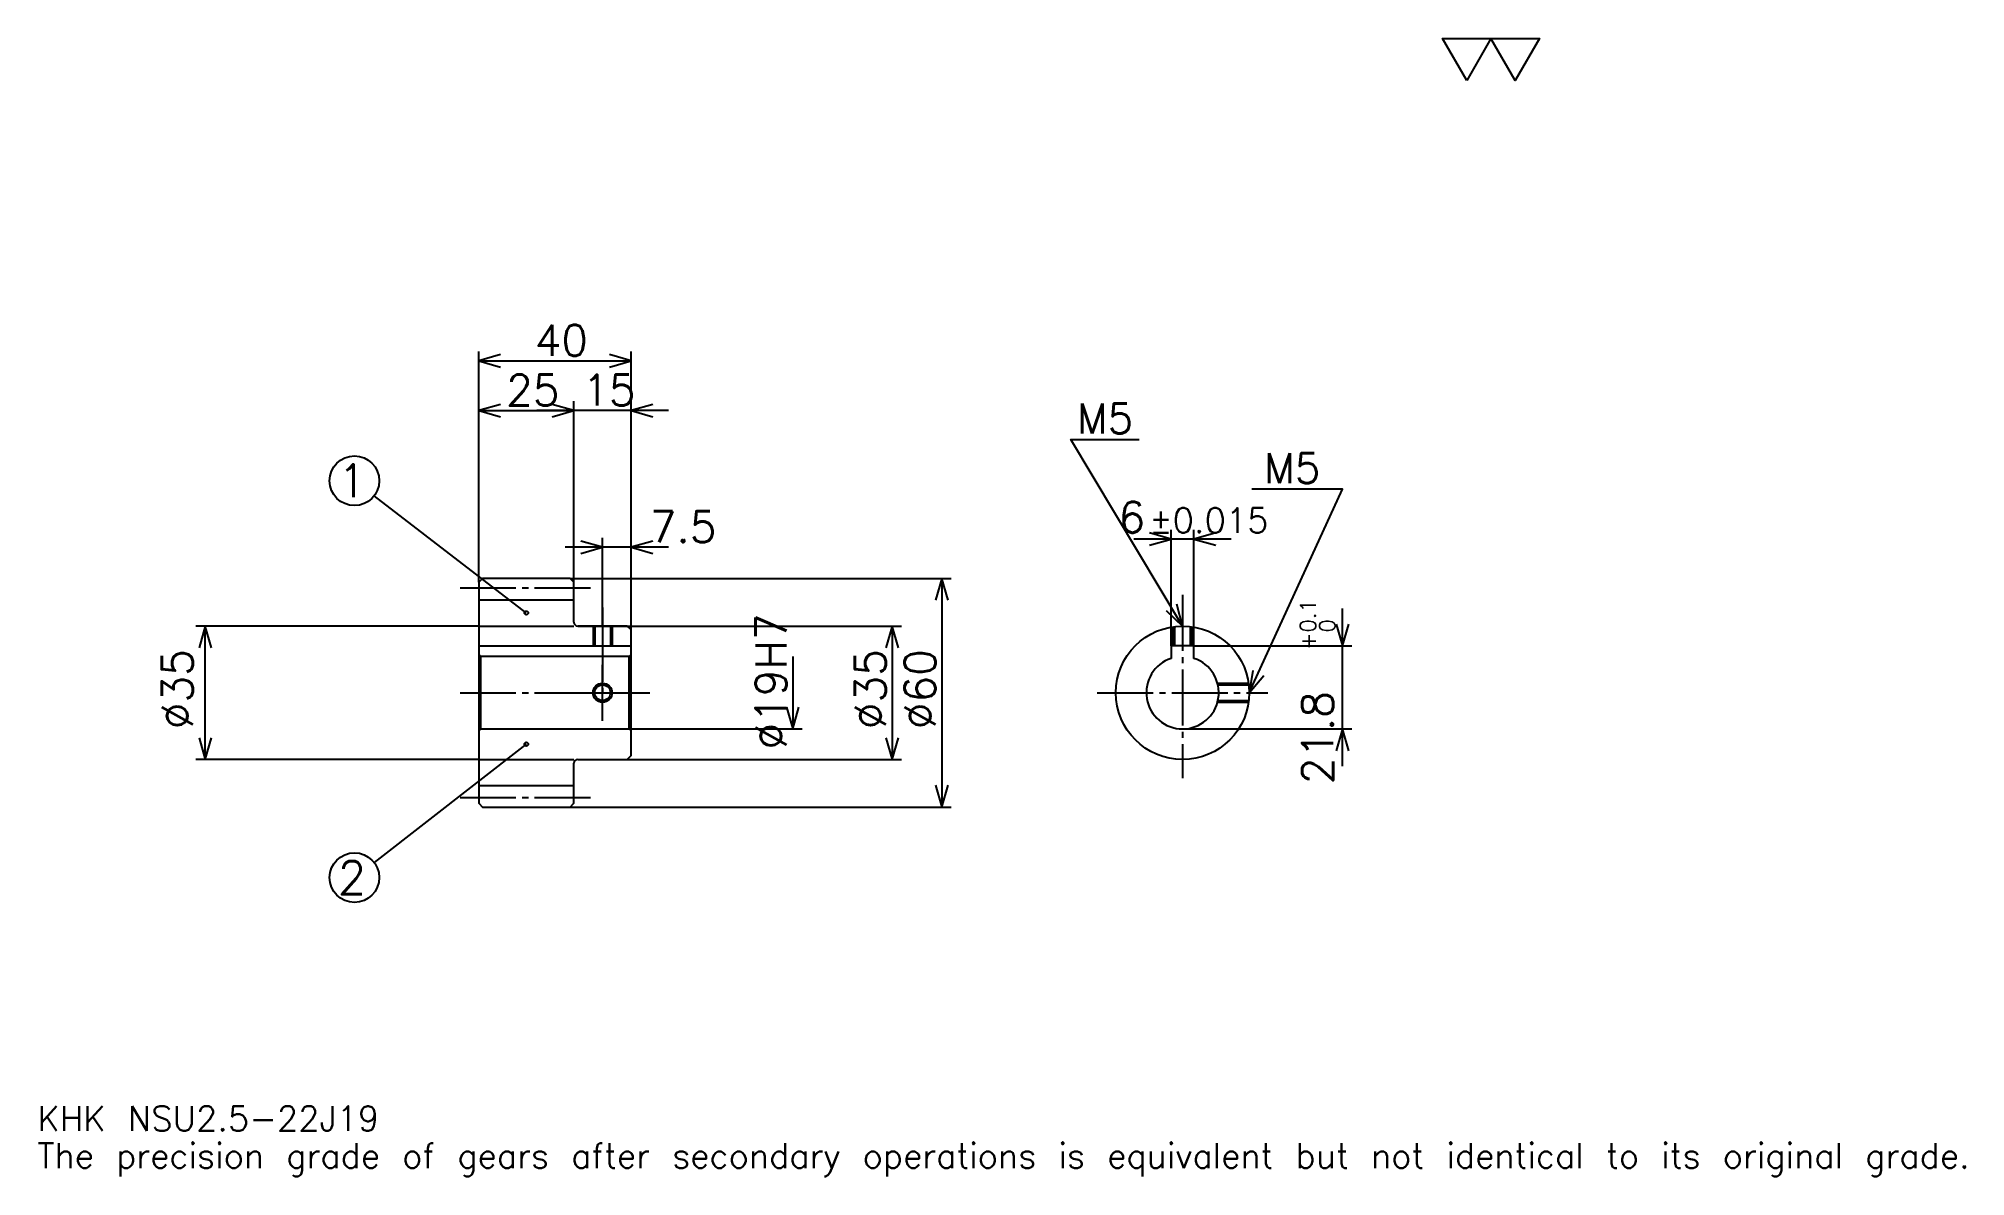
# Model space of a CAD drawing. Extents: x 17 to 522, y 6 to 304.
import ezdxf

# ---------------------------------------------------------------- set-up
doc = ezdxf.new("R2010")
doc.units = 0
doc.linetypes.add('DASHDOT', pattern=[19.565218, 14.673913, -1.630435, 1.630435, -1.630435])
doc.layers.get('0').update_dxf_attribs({"linetype": 'CONTINUOUS'})
doc.layers.add('DASHDOT', color=6, linetype='DASHDOT')
doc.styles.add('KANJI', font='TXT', dxfattribs={"bigfont": 'BIGFONT'})

msp = doc.modelspace()

# ---------------------------------------------------------------- linework, layer by layer
at = {"color": 5}
for p, q in [((132.065216, 162.880432), (132.065216, 222.391296)), ((132.065216, 219.945648), (172.065216, 219.945648)), ((172.065216, 162.880432), (172.065216, 222.391296)), ((157.065216, 162.880432), (157.065216, 209.347839)), ((132.065216, 206.902176), (157.065216, 206.902176)), ((181.847824, 206.902176), (147.282608, 206.902176)), ((144.565216, 153.817932), (104.62735, 184.514755)), ((164.565216, 162.880432), (164.565216, 173.478256)), ((329.521729, 173.206512), (303.956543, 173.206512)), ((313.739136, 145.180435), (313.739136, 175.652176)), ((319.739136, 145.180435), (319.739136, 175.652176)), ((181.847824, 171.032608), (154.782608, 171.032608)), ((132.065216, 161.880432), (132.065216, 162.880432)), ((156.065216, 162.880432), (172.065216, 162.880432)), ((157.065216, 161.880432), (157.065216, 162.880432)), ((164.565216, 150.380432), (164.565216, 162.880432)), ((164.565216, 150.380432), (164.565216, 162.880432)), ((172.065216, 162.880432), (256.032593, 162.880432)), ((172.065216, 149.380432), (172.065216, 162.880432)), ((253.586945, 162.880432), (253.586945, 102.880432)), ((358.695648, 113.597824), (358.695648, 154.963043)), ((132.065216, 150.380432), (57.880432, 150.380432)), ((60.326088, 115.380432), (60.326088, 150.380432)), ((158.065216, 150.380432), (172.065216, 150.380432)), ((172.065216, 150.380432), (242.989136, 150.380432)), ((240.543488, 150.380432), (240.543488, 115.380432)), ((214.456512, 142.380432), (214.456512, 123.380432)), ((319.739136, 145.180435), (361.141296, 145.180435)), ((172.065216, 123.380432), (216.902176, 123.380432)), ((316.739136, 123.380432), (361.141296, 123.380432)), ((144.565216, 119.380432), (104.608665, 88.3703)), ((132.065216, 115.380432), (57.880432, 115.380432)), ((158.065216, 115.380432), (172.065216, 115.380432)), ((172.065216, 115.380432), (242.989136, 115.380432)), ((156.065216, 102.880432), (172.065216, 102.880432)), ((172.065216, 102.880432), (256.032593, 102.880432))]:
    msp.add_line(p, q, dxfattribs=at)
at = {"color": 4}
for p, q in [((132.065216, 157.255432), (157.065216, 157.255432)), ((132.065216, 150.380432), (157.065216, 150.380432)), ((132.065216, 145.180435), (172.065216, 145.180435)), ((132.565216, 142.380432), (132.565216, 123.380432)), ((171.565216, 142.380432), (172.065216, 142.880432)), ((171.565216, 123.380432), (172.065216, 122.880432)), ((132.065216, 115.380432), (157.065216, 115.380432)), ((132.065216, 108.505432), (157.065216, 108.505432))]:
    msp.add_line(p, q, dxfattribs=at)
at = {"color": 7}
msp.add_lwpolyline([(391.304352, 293.478271), (384.945648, 304.5), (410.380432, 304.5), (404.021729, 293.478271), (397.663055, 304.5), (391.304352, 293.478271)], dxfattribs=at)
at = {"color": 5}
for points in [[(137.771744, 221.57608), (132.065216, 219.945648), (137.771744, 218.315216)], [(166.358704, 218.315216), (172.065216, 219.945648), (166.358704, 221.57608)], [(137.771744, 208.532608), (132.065216, 206.902176), (137.771744, 205.271744)], [(151.358688, 205.271744), (157.065216, 206.902176), (151.358688, 208.532608)], [(151.358688, 205.271744), (157.065216, 206.902176), (151.358688, 208.532608)], [(177.771729, 208.532608), (172.065216, 206.902176), (177.771729, 205.271744)], [(316.739136, 150.380432), (287.391296, 199.293472), (305.32608, 199.293472)], [(334.239136, 132.880432), (358.695648, 186.25), (334.891296, 186.25)], [(158.858688, 169.402176), (164.565216, 171.032608), (158.858688, 172.66304)], [(177.771729, 172.66304), (172.065216, 171.032608), (177.771729, 169.402176)], [(308.032593, 171.57608), (313.739136, 173.206512), (308.032593, 174.83696)], [(325.445679, 174.83696), (319.739136, 173.206512), (325.445679, 171.57608)], [(255.217377, 157.173904), (253.586945, 162.880432), (251.956512, 157.173904)], [(312.40506, 154.434875), (316.739136, 150.380432), (315.201233, 156.112579)], [(61.95652, 144.673904), (60.326088, 150.380432), (58.695656, 144.673904)], [(242.17392, 144.673904), (240.543488, 150.380432), (238.913055, 144.673904)], [(357.065216, 150.886948), (358.695648, 145.180435), (360.32608, 150.886948)], [(335.134216, 138.747421), (334.239136, 132.880432), (338.098633, 137.388977)], [(212.82608, 129.08696), (214.456512, 123.380432), (216.086945, 129.08696)], [(360.32608, 117.673912), (358.695648, 123.380432), (357.065216, 117.673912)], [(58.695656, 121.086952), (60.326088, 115.380432), (61.95652, 121.086952)], [(238.913055, 121.086952), (240.543488, 115.380432), (242.17392, 121.086952)], [(251.956512, 108.586952), (253.586945, 102.880432), (255.217377, 108.586952)]]:
    msp.add_lwpolyline(points, dxfattribs=at)
at = {"color": 4}
for points in [[(157.065216, 151.380432), (157.065216, 161.880432), (156.065216, 162.880432), (133.065216, 162.880432), (132.065216, 161.880432), (132.065216, 122.880432)], [(158.065216, 115.380432), (171.065216, 115.380432), (172.065216, 116.380432), (172.065216, 149.380432), (171.065216, 150.380432), (158.065216, 150.380432)], [(162.065216, 150.380432), (162.065216, 145.180435)], [(162.500214, 150.380432), (162.500214, 145.180435)], [(166.630219, 150.380432), (166.630219, 145.180435)], [(167.065216, 150.380432), (167.065216, 145.180435)], [(314.239136, 145.180435), (314.239136, 150.200943)], [(314.674133, 145.180435), (314.674133, 150.258163)], [(318.804138, 145.180435), (318.804138, 150.258163)], [(319.239136, 145.180435), (319.239136, 150.200943)], [(132.065216, 122.880432), (132.565216, 123.380432), (171.565216, 123.380432), (171.565216, 142.380432), (132.565216, 142.380432), (132.065216, 142.880432)], [(319.739136, 141.894318), (319.739136, 145.180435), (313.739136, 145.180435), (313.739136, 141.894318)], [(325.904297, 135.380432), (334.059631, 135.380432)], [(326.011993, 134.945435), (334.116882, 134.945435)], [(325.904297, 130.380432), (334.059631, 130.380432)], [(326.011993, 130.81543), (334.116882, 130.81543)], [(132.065216, 122.880432), (132.065216, 103.880432), (133.065216, 102.880432), (156.065216, 102.880432), (157.065216, 103.880432), (157.065216, 114.380432)]]:
    msp.add_lwpolyline(points, dxfattribs=at)
at = {"color": 5}
for centre, radius in [((99.45652, 188.489136), 6.521739), ((144.565216, 153.817932), 0.48913), ((144.565216, 119.380432), 0.48913), ((99.45652, 84.371735), 6.521739)]:
    msp.add_circle(centre, radius, dxfattribs=at)
at = {"color": 4}
for centre, radius in [((316.739136, 132.880432), 17.5), ((164.565216, 132.880432), 2.065)]:
    msp.add_circle(centre, radius, dxfattribs=at)
at = {"color": 7}
msp.add_circle((164.565216, 132.880432), 2.5, dxfattribs=at)
at = {"color": 4}
for centre, radius, start, end in [((158.065216, 151.380432), 1, 180, 270), ((316.739136, 132.880432), 9.5, 108.40848033, 71.59151967), ((158.065216, 114.380432), 1, 90, 180)]:
    msp.add_arc(centre, radius, start, end, dxfattribs=at)
at = {"layer": 'DASHDOT', "color": 7}
for p, q in [((127.173912, 160.380432), (161.956512, 160.380432)), ((316.739136, 158.532608), (316.739136, 110.489128)), ((164.565216, 150.380432), (164.565216, 132.880432)), ((127.173912, 132.880432), (176.956512, 132.880432)), ((294.347839, 132.880432), (339.130432, 132.880432)), ((127.173912, 105.380432), (161.956512, 105.380432))]:
    msp.add_line(p, q, dxfattribs=at)
for points in [[(164.565216, 155.271729), (164.565216, 140.289124)], [(164.565216, 125.489128), (164.565216, 140.271744)], [(157.17392, 132.880432), (171.956512, 132.880432)]]:
    msp.add_lwpolyline(points, dxfattribs=at)

# ---------------------------------------------------------------- texts
at = {"color": 7, "style": 'KANJI'}
for s, height, p in [('40', 8.152174, (146.766296, 221.25)), ('25', 8.152174, (139.266296, 208.206512)), ('15', 8.152174, (159.266296, 208.206512)), ('M5', 7.826087, (289.021729, 200.92392)), ('1', 8.695652, (95.108688, 184.141296)), ('M5', 7.826087, (338.152161, 187.880432)), ('6', 8.152174, (299.911438, 174.83696)), ('7.5', 8.152174, (176.956512, 172.33696)), ('%%p0.015', 6.521739, (307.981079, 174.83696)), ('2', 8.695652, (95.108688, 80.023911)), ('KHK NSU2.5-22J19', 6.521739, (16.304348, 17.934782)), ('The precision grade of gears after secondary operations is equivalent but not identical to its original grade.', 6.521739, (16.304348, 8.152174))]:
    msp.add_text(s, height=height, dxfattribs=at).set_placement(p)
for s, height, p in [('%%c19H7', 8.152174, (212.82608, 118.002716)), ('0.1', 4.076087, (351.684784, 148.706711)), ('0', 4.076087, (356.739136, 148.706711)), ('+', 4.076087, (351.684784, 144.141495)), ('%%c35', 8.152174, (57.065216, 123.301628)), ('%%c35', 8.152174, (238.913055, 123.301628)), ('%%c60', 8.152174, (251.956512, 123.301628)), ('21.8', 8.152174, (356.25, 108.855667))]:
    msp.add_text(s, height=height, rotation=90, dxfattribs=at).set_placement(p)

doc.saveas('drawing.dxf')
